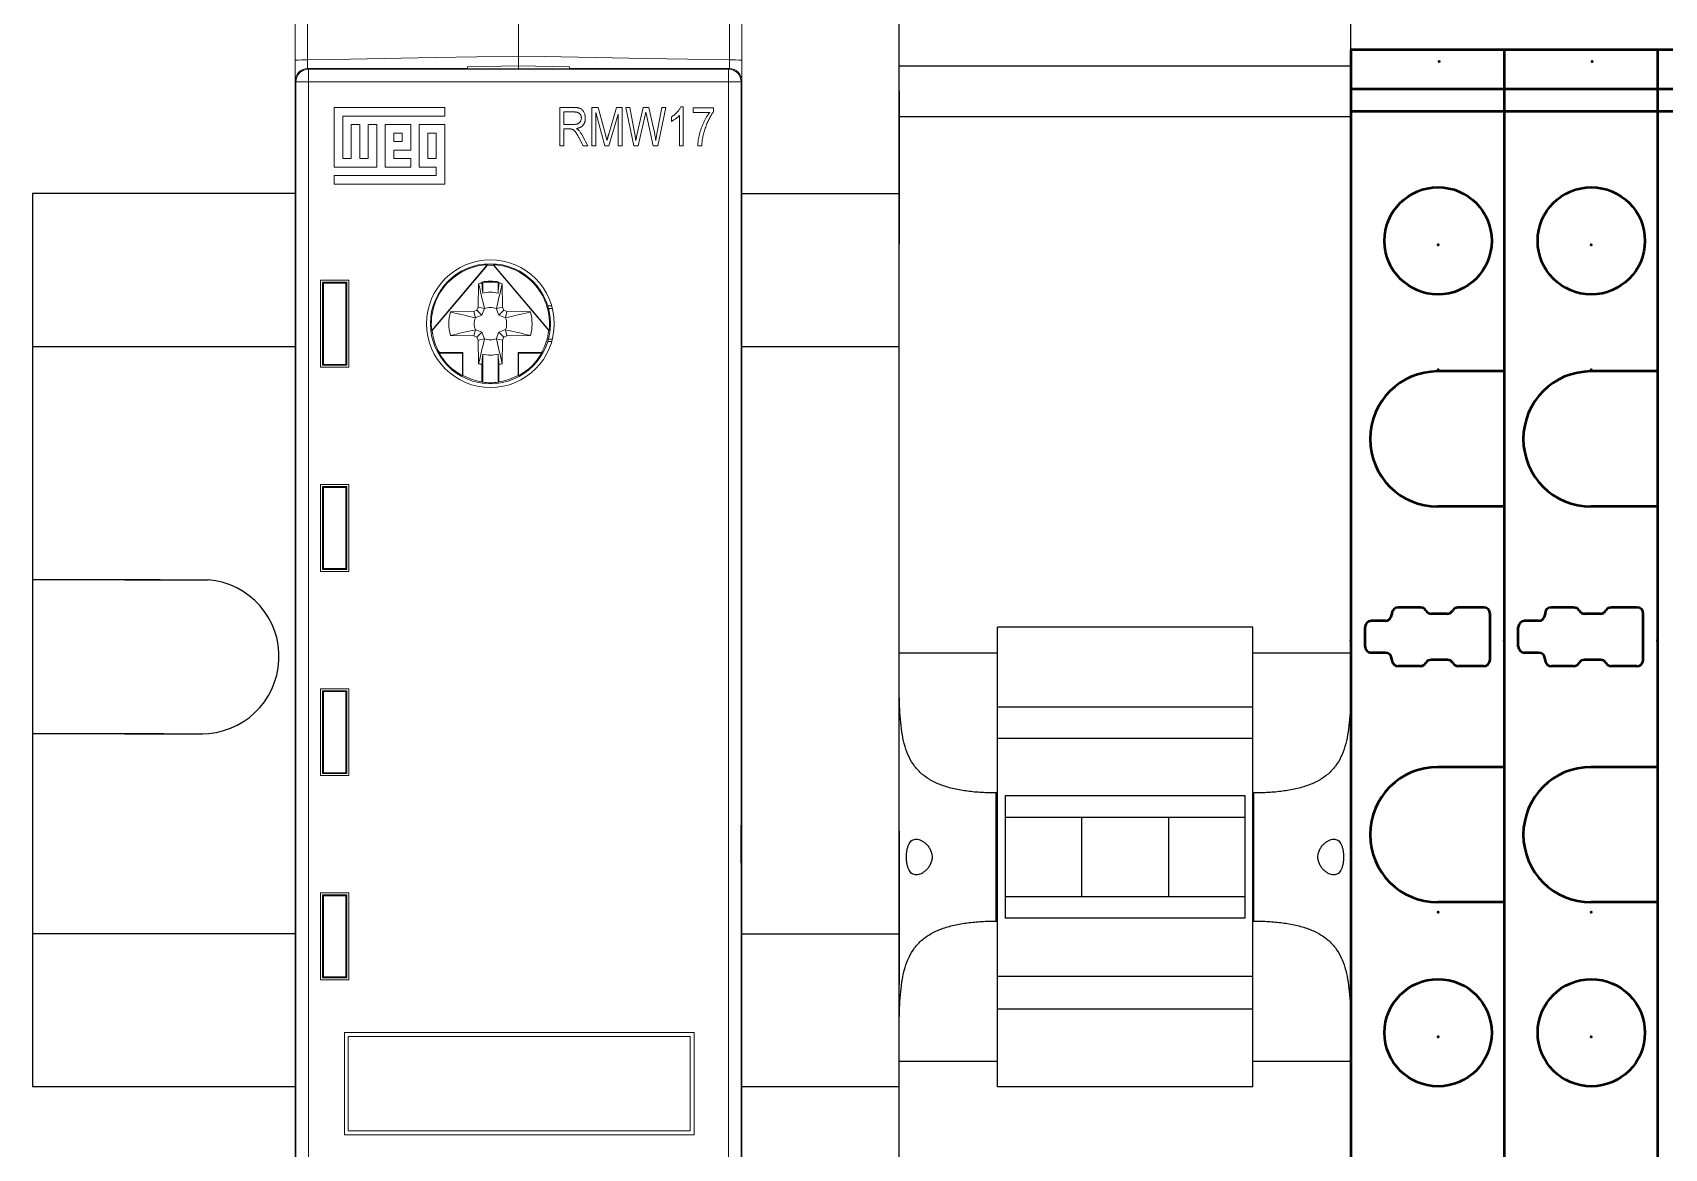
# Model space of a CAD drawing. Header units: millimetres. Extents: x -72 to 2978, y -1067 to 2817.
# Drawn here: x 494.6 to 558.5, y 153.9 to 197.6 of the extents above; entities that cross this region are included whole.
import ezdxf

# ---------------------------------------------------------------- set-up
doc = ezdxf.new("R2010")
doc.units = ezdxf.units.MM
doc.layers.add('2d ConnectionPoints', color=7, linetype='Continuous', lineweight=50)
doc.layers.add('AM_0', color=7, linetype='Continuous', lineweight=50)

msp = doc.modelspace()

# ---------------------------------------------------------------- linework, layer by layer
at = {"color": 7, "linetype": 'Continuous'}
for p, q in [((528.53, 133.295), (528.53, 214.295)), ((546.23, 133.295), (546.23, 214.295)), ((528.53, 196.295), (546.23, 196.295)), ((546.23, 194.295), (528.53, 194.295)), ((532.38, 156.304), (532.38, 174.304)), ((542.38, 174.304), (532.38, 174.304)), ((542.38, 156.304), (542.38, 174.304)), ((528.53, 173.308), (532.38, 173.308)), ((542.38, 173.308), (546.23, 173.308)), ((532.38, 171.192), (542.38, 171.192)), ((532.38, 169.962), (542.38, 169.962)), ((532.33, 162.795), (532.33, 167.812)), ((532.38, 167.812), (532.33, 167.812)), ((532.68, 167.7), (532.68, 166.853)), ((542.08, 167.7), (532.68, 167.7)), ((542.08, 166.853), (542.08, 167.7)), ((542.43, 167.812), (542.38, 167.812)), ((542.43, 162.795), (542.43, 167.812)), ((532.68, 166.852), (532.68, 162.907)), ((533.88, 166.852), (532.68, 166.852)), ((539.08, 166.852), (533.88, 166.852)), ((535.68, 166.852), (535.68, 163.753)), ((539.08, 166.852), (539.079, 163.753)), ((542.08, 166.852), (539.08, 166.852)), ((542.08, 162.907), (542.08, 166.852)), ((532.68, 163.753), (542.08, 163.753)), ((532.33, 162.795), (532.38, 162.795)), ((542.08, 162.907), (532.68, 162.907)), ((542.38, 162.795), (542.43, 162.795)), ((542.38, 160.624), (532.38, 160.624)), ((532.38, 159.358), (542.38, 159.358)), ((532.38, 157.3), (528.53, 157.3)), ((546.23, 157.3), (542.38, 157.3)), ((542.38, 156.304), (532.38, 156.304))]:
    msp.add_line(p, q, dxfattribs=at)
at = {"color": 7, "linetype": 'Continuous', "lineweight": 15}
for p, q in [((504.876, 196.514), (504.876, 204.244)), ((505.367, 204.268), (505.367, 196.532)), ((521.885, 196.532), (521.885, 204.268)), ((522.376, 204.244), (522.376, 196.514)), ((513.626, 198.499), (513.626, 196.676)), ((511.626, 196.26), (513.626, 196.295)), ((511.626, 196.174), (511.626, 196.26)), ((513.626, 196.295), (513.626, 196.174)), ((513.626, 196.295), (515.626, 196.26)), ((515.626, 196.26), (515.626, 196.174)), ((504.905, 195.665), (504.876, 195.695)), ((504.876, 195.695), (504.876, 151.894)), ((505.405, 195.665), (504.905, 195.665)), ((504.905, 151.924), (504.905, 195.665)), ((505.376, 196.195), (505.405, 196.165)), ((511.626, 196.195), (505.376, 196.195)), ((505.405, 195.665), (505.405, 196.165)), ((505.405, 196.165), (521.847, 196.165)), ((521.847, 195.665), (505.405, 195.665)), ((505.405, 195.665), (505.405, 151.924)), ((511.42, 196.184), (511.42, 196.174)), ((511.626, 196.184), (511.42, 196.184)), ((511.42, 196.174), (511.42, 196.184)), ((511.42, 196.174), (515.832, 196.174)), ((521.876, 196.195), (515.626, 196.195)), ((515.832, 196.184), (515.626, 196.184)), ((515.832, 196.174), (515.832, 196.184)), ((515.832, 196.174), (515.832, 196.184)), ((521.847, 196.165), (521.876, 196.195)), ((521.847, 195.665), (521.847, 196.165)), ((521.847, 151.924), (521.847, 195.665)), ((522.347, 195.665), (521.847, 195.665)), ((522.376, 195.695), (522.347, 195.665)), ((522.347, 195.665), (522.347, 151.924)), ((522.376, 151.894), (522.376, 195.695)), ((504.876, 195.55), (504.876, 152.039)), ((522.376, 152.039), (522.376, 195.55)), ((510.739, 194.665), (506.405, 194.665)), ((506.405, 194.665), (506.405, 192.332)), ((506.739, 194.332), (510.739, 194.332)), ((506.739, 192.665), (506.739, 194.332)), ((510.739, 194.332), (510.739, 194.665)), ((515.249, 193.165), (515.249, 194.665)), ((515.249, 194.665), (515.8, 194.665)), ((515.405, 194.49), (515.405, 194.003)), ((515.811, 194.49), (515.405, 194.49)), ((516.496, 194.665), (516.74, 194.665)), ((516.496, 193.165), (516.496, 194.665)), ((516.652, 194.474), (516.652, 193.165)), ((517.009, 193.165), (516.652, 194.474)), ((516.74, 194.665), (517.032, 193.603)), ((517.158, 193.621), (517.464, 194.665)), ((517.528, 194.403), (517.168, 193.165)), ((517.464, 194.665), (517.684, 194.665)), ((517.528, 193.165), (517.528, 194.403)), ((517.684, 194.665), (517.684, 193.165)), ((518.14, 193.165), (517.827, 194.665)), ((517.827, 194.665), (517.985, 194.665)), ((517.985, 194.665), (518.169, 193.682)), ((518.276, 193.652), (518.512, 194.665)), ((518.574, 194.308), (518.311, 193.165)), ((518.512, 194.665), (518.729, 194.665)), ((518.648, 194.308), (518.61, 194.484)), ((518.906, 193.165), (518.648, 194.308)), ((518.729, 194.665), (518.904, 193.906)), ((519.057, 193.701), (519.242, 194.665)), ((519.4, 194.665), (519.078, 193.165)), ((519.242, 194.665), (519.4, 194.665)), ((519.613, 194.12), (519.613, 194.295)), ((519.925, 193.165), (519.925, 194.353)), ((519.979, 194.685), (520.08, 194.685)), ((520.08, 194.685), (520.08, 193.165)), ((520.47, 194.47), (520.47, 194.646)), ((520.47, 194.646), (521.269, 194.646)), ((521.113, 194.47), (520.47, 194.47)), ((521.269, 194.646), (521.269, 194.502)), ((507.405, 193.999), (507.072, 193.999)), ((507.072, 193.999), (507.072, 192.665)), ((507.405, 192.665), (507.405, 193.999)), ((507.739, 193.999), (507.739, 192.665)), ((508.072, 193.999), (507.739, 193.999)), ((508.072, 192.332), (508.072, 193.999)), ((508.405, 193.999), (508.405, 192.332)), ((509.405, 193.999), (508.405, 193.999)), ((508.739, 193.665), (508.739, 193.332)), ((509.072, 193.665), (508.739, 193.665)), ((509.072, 193.332), (509.072, 193.665)), ((509.405, 192.999), (509.405, 193.999)), ((509.739, 193.999), (509.739, 192.332)), ((510.739, 193.999), (509.739, 193.999)), ((510.405, 193.665), (510.072, 193.665)), ((510.072, 193.665), (510.072, 192.665)), ((510.405, 192.665), (510.405, 193.665)), ((510.739, 191.665), (510.739, 193.999)), ((515.405, 194.003), (515.771, 194.003)), ((515.604, 193.828), (515.405, 193.828)), ((515.405, 193.828), (515.405, 193.165)), ((518.22, 193.375), (518.276, 193.652)), ((508.739, 193.332), (509.072, 193.332)), ((515.405, 193.165), (515.249, 193.165)), ((516.163, 193.165), (515.99, 193.486)), ((516.121, 193.575), (516.34, 193.165)), ((516.34, 193.165), (516.163, 193.165)), ((516.652, 193.165), (516.496, 193.165)), ((517.168, 193.165), (517.009, 193.165)), ((517.032, 193.603), (517.09, 193.381)), ((517.684, 193.165), (517.528, 193.165)), ((518.311, 193.165), (518.14, 193.165)), ((519.078, 193.165), (518.906, 193.165)), ((520.08, 193.165), (519.925, 193.165)), ((520.801, 193.165), (520.645, 193.165)), ((507.072, 192.665), (506.739, 192.665)), ((507.739, 192.665), (507.405, 192.665)), ((508.739, 192.665), (508.739, 192.999)), ((508.739, 192.999), (509.405, 192.999)), ((509.405, 192.665), (508.739, 192.665)), ((509.405, 192.332), (509.405, 192.665)), ((510.072, 192.665), (510.405, 192.665)), ((506.405, 192.332), (508.072, 192.332)), ((506.405, 191.999), (506.405, 191.665)), ((510.405, 191.999), (506.405, 191.999)), ((508.405, 192.332), (509.405, 192.332)), ((509.739, 192.332), (510.405, 192.332)), ((510.405, 192.332), (510.405, 191.999)), ((506.405, 191.665), (510.739, 191.665)), ((505.876, 187.895), (506.976, 187.895)), ((505.876, 184.495), (505.876, 187.895)), ((506.976, 187.895), (506.976, 184.495)), ((510.226, 185.933), (512.402, 188.506)), ((510.244, 185.927), (512.41, 188.489)), ((512.41, 188.489), (512.402, 188.506)), ((512.65, 188.506), (512.642, 188.489)), ((512.642, 188.489), (514.808, 185.927)), ((512.65, 188.506), (514.826, 185.933)), ((505.986, 187.785), (505.951, 187.82)), ((505.951, 187.82), (505.951, 184.57)), ((506.901, 187.82), (505.951, 187.82)), ((505.986, 187.785), (505.986, 184.604)), ((506.866, 187.785), (505.986, 187.785)), ((506.866, 187.785), (506.901, 187.82)), ((506.866, 184.604), (506.866, 187.785)), ((506.901, 184.57), (506.901, 187.82)), ((512.065, 187.76), (512.049, 186.84)), ((512.191, 187.828), (512.191, 187.792)), ((512.226, 187.799), (512.226, 187.391)), ((512.826, 187.391), (512.826, 187.799)), ((512.861, 187.792), (512.861, 187.828)), ((513.003, 186.84), (512.987, 187.76)), ((511.881, 186.672), (510.96, 186.656)), ((511.997, 186.723), (511.881, 186.672)), ((511.881, 186.672), (511.935, 186.427)), ((512.049, 186.84), (511.997, 186.723)), ((511.997, 186.723), (512.191, 186.529)), ((512.049, 186.84), (512.293, 186.785)), ((513.003, 186.84), (512.759, 186.785)), ((513.055, 186.723), (512.861, 186.529)), ((513.055, 186.723), (513.003, 186.84)), ((513.171, 186.672), (513.055, 186.723)), ((513.171, 186.672), (513.117, 186.427)), ((514.092, 186.656), (513.171, 186.672)), ((514.769, 186.895), (514.926, 186.895)), ((514.798, 186.795), (514.953, 186.795)), ((510.226, 185.933), (510.244, 185.927)), ((510.96, 185.733), (511.881, 185.717)), ((511.881, 185.717), (511.935, 185.962)), ((511.881, 185.717), (511.997, 185.666)), ((511.997, 185.666), (512.191, 185.86)), ((511.997, 185.666), (512.049, 185.549)), ((512.049, 185.549), (512.293, 185.604)), ((512.049, 185.549), (512.065, 184.629)), ((513.003, 185.549), (512.759, 185.604)), ((513.055, 185.666), (512.861, 185.86)), ((512.987, 184.629), (513.003, 185.549)), ((513.003, 185.549), (513.055, 185.666)), ((513.055, 185.666), (513.171, 185.717)), ((513.171, 185.717), (513.117, 185.962)), ((513.171, 185.717), (514.092, 185.733)), ((514.926, 185.495), (514.769, 185.495)), ((514.953, 185.595), (514.798, 185.595)), ((514.808, 185.927), (514.826, 185.933)), ((510.527, 185.062), (510.517, 185.045)), ((511.426, 185.045), (510.517, 185.045)), ((511.443, 185.062), (510.527, 185.062)), ((511.426, 185.045), (511.443, 185.062)), ((511.426, 184.157), (511.426, 185.045)), ((511.443, 184.168), (511.443, 185.062)), ((512.226, 184.998), (512.226, 183.902)), ((512.826, 183.902), (512.826, 184.998)), ((513.608, 185.062), (513.608, 184.168)), ((514.525, 185.062), (513.608, 185.062)), ((513.626, 185.045), (513.608, 185.062)), ((514.535, 185.045), (513.626, 185.045)), ((513.626, 185.045), (513.626, 184.157)), ((506.976, 184.495), (505.876, 184.495)), ((505.986, 184.604), (505.951, 184.57)), ((505.951, 184.57), (506.901, 184.57)), ((505.986, 184.604), (506.866, 184.604)), ((506.866, 184.604), (506.901, 184.57)), ((511.426, 184.157), (511.443, 184.168)), ((512.191, 184.597), (512.191, 183.921)), ((512.861, 183.921), (512.861, 184.597)), ((513.608, 184.168), (513.626, 184.157)), ((505.876, 179.895), (506.976, 179.895)), ((505.876, 176.495), (505.876, 179.895)), ((505.986, 179.785), (505.951, 179.82)), ((505.951, 179.82), (505.951, 176.57)), ((506.901, 179.82), (505.951, 179.82)), ((505.986, 179.785), (505.986, 176.604)), ((506.866, 179.785), (505.986, 179.785)), ((506.866, 179.785), (506.901, 179.82)), ((506.866, 176.604), (506.866, 179.785)), ((506.901, 176.57), (506.901, 179.82)), ((506.976, 179.895), (506.976, 176.495)), ((506.976, 176.495), (505.876, 176.495)), ((505.986, 176.604), (505.951, 176.57)), ((505.951, 176.57), (506.901, 176.57)), ((505.986, 176.604), (506.866, 176.604)), ((506.866, 176.604), (506.901, 176.57)), ((505.876, 168.495), (505.876, 171.895)), ((505.876, 171.895), (506.976, 171.895)), ((505.986, 171.785), (505.951, 171.82)), ((505.951, 171.82), (505.951, 168.57)), ((506.901, 171.82), (505.951, 171.82)), ((505.986, 171.785), (505.986, 168.604)), ((506.866, 171.785), (505.986, 171.785)), ((506.866, 171.785), (506.901, 171.82)), ((506.866, 168.604), (506.866, 171.785)), ((506.901, 168.57), (506.901, 171.82)), ((506.976, 171.895), (506.976, 168.495)), ((506.976, 168.495), (505.876, 168.495)), ((505.986, 168.604), (505.951, 168.57)), ((505.951, 168.57), (506.901, 168.57)), ((505.986, 168.604), (506.866, 168.604)), ((506.866, 168.604), (506.901, 168.57)), ((505.876, 163.895), (506.976, 163.895)), ((505.876, 160.495), (505.876, 163.895)), ((505.986, 163.785), (505.951, 163.82)), ((506.901, 163.82), (505.951, 163.82)), ((505.951, 163.82), (505.951, 160.57)), ((506.866, 163.785), (505.986, 163.785)), ((505.986, 163.785), (505.986, 160.604)), ((506.866, 163.785), (506.901, 163.82)), ((506.866, 160.604), (506.866, 163.785)), ((506.901, 160.57), (506.901, 163.82)), ((506.976, 163.895), (506.976, 160.495)), ((506.976, 160.495), (505.876, 160.495)), ((505.986, 160.604), (505.951, 160.57)), ((505.951, 160.57), (506.901, 160.57)), ((505.986, 160.604), (506.866, 160.604)), ((506.866, 160.604), (506.901, 160.57)), ((520.505, 158.424), (506.805, 158.424)), ((506.805, 158.424), (506.805, 154.424)), ((520.355, 158.274), (506.955, 158.274)), ((506.955, 158.274), (506.955, 154.574)), ((520.355, 154.574), (520.355, 158.274)), ((520.505, 154.424), (520.505, 158.424)), ((506.805, 154.424), (520.505, 154.424)), ((506.955, 154.574), (520.355, 154.574))]:
    msp.add_line(p, q, dxfattribs=at)
for p, q in [((522.376, 189.55), (522.376, 195.55)), ((528.53, 195.312), (528.53, 189.312)), ((546.23, 189.312), (546.23, 195.312)), ((498.205, 176.166), (500.984, 176.166)), ((504.876, 166.55), (504.876, 160.55)), ((522.376, 160.55), (522.347, 166.55)), ((528.53, 166.312), (528.53, 160.312)), ((546.23, 160.312), (546.23, 166.312))]:
    msp.add_line(p, q)
at = {"color": 6}
for p, q in [((504.876, 191.295), (494.596, 191.295)), ((494.596, 191.295), (494.596, 185.295)), ((504.876, 185.295), (494.596, 185.295)), ((494.596, 185.295), (494.596, 156.295)), ((504.876, 162.295), (494.596, 162.295)), ((504.876, 156.295), (494.596, 156.295))]:
    msp.add_line(p, q, dxfattribs=at)
at = {"color": 6, "linetype": 'ByBlock'}
for p, q in [((522.376, 191.295), (528.53, 191.295)), ((528.53, 185.295), (522.376, 185.295)), ((499.594, 176.166), (494.596, 176.166)), ((499.594, 176.166), (501.468, 176.166)), ((499.731, 170.134), (494.596, 170.134)), ((498.205, 170.134), (501.256, 170.134)), ((522.376, 162.295), (528.53, 162.295)), ((528.53, 156.295), (522.376, 156.295))]:
    msp.add_line(p, q, dxfattribs=at)
at = {"color": 7, "linetype": 'Continuous', "lineweight": 15, "flags": 128}
for points in [[(505.367, 196.532), (506.367, 196.55), (510.366, 196.62), (513.626, 196.676)], [(513.626, 196.676), (514.626, 196.659), (518.624, 196.589), (521.885, 196.532)], [(514.535, 185.045), (514.53, 185.053), (514.525, 185.062)]]:
    msp.add_lwpolyline(points, dxfattribs=at)
at = {"color": 7, "linetype": 'Continuous', "lineweight": 15}
for radius in [2.5, 2.35]:
    msp.add_circle((512.526, 186.195), radius, dxfattribs=at)
for centre, radius, start, end in [((505.246, 193.11), 3.424, 87.97126, 96.20345), ((522.006, 193.11), 3.424, 83.79655, 92.02874), ((505.405, 195.665), 0.5, 90.00172, 179.99838), ((521.847, 195.665), 0.5, 0.00162, 89.99828), ((512.526, 186.195), 2.315, 93.07453, 186.49359), ((512.526, 186.195), 2.298, 87.11313, 92.88687), ((512.526, 186.195), 2.315, 353.50641, 86.92547), ((512.526, 186.195), 1.632, 101.84152, 106.41183), ((512.526, 186.195), 1.667, 78.41006, 101.58994), ((512.526, 186.195), 1.632, 79.40852, 100.59148), ((512.526, 186.195), 1.233, 75.92155, 104.07845), ((512.526, 186.195), 1.632, 73.58817, 78.15848), ((512.526, 186.195), 1.632, 163.58817, 196.41183), ((512.526, 186.195), 0.635, 68.51641, 111.48359), ((512.526, 186.195), 1.632, 343.58817, 16.41183), ((512.526, 186.195), 0.635, 158.51641, 201.48359), ((512.526, 186.195), 0.635, 338.51641, 21.48359), ((512.526, 186.195), 2.298, 186.68126, 209.53254), ((512.526, 186.195), 0.635, 248.51641, 291.48359), ((512.526, 186.195), 2.298, 330.46746, 353.31874), ((512.526, 186.195), 2.315, 209.78462, 241.6313), ((512.526, 186.195), 1.233, 255.92155, 284.07845), ((512.526, 186.195), 2.315, 298.3687, 330.21538), ((512.526, 186.195), 2.298, 241.89062, 261.61807), ((512.526, 186.195), 1.632, 253.58817, 258.15848), ((512.526, 186.195), 1.632, 281.84152, 286.41183), ((512.526, 186.195), 2.298, 278.38193, 298.10938), ((512.526, 186.195), 2.312, 262.5431, 277.4569)]:
    msp.add_arc(centre, radius, start, end, dxfattribs=at)
at = {"color": 6, "linetype": 'ByBlock'}
msp.add_arc((501.226, 173.155), 3.021, 269.42772, 85.4019, dxfattribs=at)
at = {"color": 7, "linetype": 'Continuous', "lineweight": 15}
for centre, major_axis, ratio, start_param, end_param in [((505.376, 195.694), (-0.354, 0.354), 0.999973, 5.497801, 7.06857), ((521.876, 195.694), (0.354, 0.354), 0.999973, 5.497801, 7.06857), ((513.683, 186.195), (2.894, 0), 0.916608, 4.17078, 4.184807), ((511.369, 186.195), (2.894, 0), 0.916608, 5.239971, 5.253998)]:
    msp.add_ellipse(centre, major_axis=major_axis, ratio=ratio, start_param=start_param, end_param=end_param, dxfattribs=at)
for points, knots in [([(504.876, 196.514), (504.876, 196.453), (504.876, 196.279), (504.876, 196.014), (504.876, 195.791), (504.876, 195.718), (504.876, 195.695)], [0, 0, 0, 0, 0.183153, 0.515053, 0.846973, 1, 1, 1, 1]), ([(513.626, 196.676), (513.626, 196.621), (513.626, 196.509), (513.626, 196.369), (513.626, 196.31), (513.626, 196.284)], [0, 0, 0, 0, 0.359008, 0.718015, 1, 1, 1, 1]), ([(513.626, 196.284), (513.626, 196.29), (513.626, 196.323), (513.626, 196.427), (513.626, 196.559), (513.626, 196.646), (513.626, 196.676)], [0, 0, 0, 0, 0.087417, 0.44514, 0.802841, 1, 1, 1, 1]), ([(522.376, 195.695), (522.376, 195.757), (522.376, 195.886), (522.376, 196.18), (522.376, 196.403), (522.376, 196.514)], [0, 0, 0, 0, 0.322195, 0.661098, 1, 1, 1, 1]), ([(515.8, 194.665), (515.814, 194.665), (515.841, 194.665), (515.88, 194.663), (515.916, 194.659), (515.95, 194.655), (515.98, 194.649), (516.008, 194.642), (516.033, 194.633), (516.062, 194.62), (516.096, 194.599), (516.132, 194.567), (516.163, 194.527), (516.191, 194.481), (516.215, 194.43), (516.231, 194.374), (516.241, 194.314), (516.242, 194.273), (516.243, 194.252)], [0, 0, 0, 0, 0.059861, 0.115867, 0.168079, 0.216582, 0.261137, 0.301832, 0.339688, 0.374291, 0.44084, 0.509232, 0.581286, 0.658766, 0.739724, 0.822665, 0.908999, 1, 1, 1, 1]), ([(516.087, 194.251), (516.087, 194.26), (516.086, 194.278), (516.083, 194.303), (516.078, 194.328), (516.07, 194.35), (516.06, 194.372), (516.048, 194.392), (516.034, 194.409), (516.018, 194.426), (515.999, 194.441), (515.979, 194.454), (515.956, 194.465), (515.931, 194.475), (515.904, 194.481), (515.875, 194.486), (515.844, 194.489), (515.822, 194.49), (515.811, 194.49)], [0, 0, 0, 0, 0.065327, 0.127357, 0.18677, 0.244741, 0.300513, 0.356097, 0.411409, 0.467417, 0.524221, 0.583217, 0.643559, 0.706897, 0.774123, 0.84489, 0.920043, 1, 1, 1, 1]), ([(518.61, 194.484), (518.607, 194.468), (518.601, 194.437), (518.592, 194.392), (518.583, 194.349), (518.577, 194.322), (518.574, 194.308)], [0, 0, 0, 0, 0.270605, 0.527888, 0.770564, 1, 1, 1, 1]), ([(519.613, 194.295), (519.634, 194.308), (519.676, 194.333), (519.734, 194.377), (519.79, 194.424), (519.84, 194.475), (519.886, 194.527), (519.924, 194.58), (519.956, 194.632), (519.972, 194.667), (519.979, 194.685)], [0, 0, 0, 0, 0.135284, 0.26941, 0.402801, 0.536191, 0.665211, 0.785343, 0.896318, 1, 1, 1, 1]), ([(519.925, 194.353), (519.915, 194.342), (519.895, 194.32), (519.861, 194.287), (519.822, 194.254), (519.78, 194.221), (519.737, 194.19), (519.694, 194.163), (519.653, 194.139), (519.626, 194.126), (519.613, 194.12)], [0, 0, 0, 0, 0.111569, 0.231228, 0.361627, 0.501035, 0.640157, 0.769329, 0.889276, 1, 1, 1, 1]), ([(520.645, 193.165), (520.646, 193.181), (520.647, 193.214), (520.651, 193.264), (520.656, 193.316), (520.663, 193.37), (520.672, 193.426), (520.683, 193.484), (520.696, 193.544), (520.715, 193.626), (520.743, 193.729), (520.783, 193.85), (520.828, 193.968), (520.879, 194.083), (520.933, 194.191), (520.99, 194.292), (521.049, 194.386), (521.092, 194.443), (521.113, 194.47)], [0, 0, 0, 0, 0.034222, 0.069813, 0.107007, 0.145882, 0.186019, 0.227874, 0.271427, 0.316576, 0.408093, 0.498715, 0.588596, 0.678127, 0.765339, 0.847918, 0.925972, 1, 1, 1, 1]), ([(521.269, 194.502), (521.254, 194.482), (521.224, 194.442), (521.182, 194.378), (521.141, 194.309), (521.101, 194.236), (521.062, 194.158), (521.025, 194.076), (520.99, 193.99), (520.956, 193.9), (520.924, 193.808), (520.895, 193.716), (520.871, 193.623), (520.85, 193.531), (520.832, 193.44), (520.818, 193.348), (520.807, 193.257), (520.803, 193.196), (520.801, 193.165)], [0, 0, 0, 0, 0.051765, 0.105365, 0.161209, 0.219212, 0.279359, 0.342018, 0.40698, 0.474589, 0.542816, 0.610255, 0.676789, 0.742504, 0.807531, 0.872125, 0.936173, 1, 1, 1, 1]), ([(515.99, 193.486), (515.982, 193.501), (515.966, 193.53), (515.943, 193.571), (515.922, 193.608), (515.902, 193.64), (515.884, 193.669), (515.868, 193.694), (515.853, 193.714), (515.835, 193.735), (515.814, 193.757), (515.789, 193.779), (515.764, 193.796), (515.739, 193.809), (515.711, 193.817), (515.68, 193.823), (515.643, 193.827), (515.618, 193.827), (515.604, 193.828)], [0, 0, 0, 0, 0.092728, 0.177366, 0.254414, 0.323889, 0.385354, 0.438553, 0.484631, 0.522952, 0.588828, 0.648611, 0.702575, 0.751873, 0.802247, 0.860186, 0.925559, 1, 1, 1, 1]), ([(515.771, 194.003), (515.789, 194.003), (515.825, 194.004), (515.874, 194.008), (515.916, 194.017), (515.951, 194.029), (515.982, 194.045), (516.008, 194.064), (516.031, 194.088), (516.051, 194.115), (516.067, 194.145), (516.078, 194.179), (516.086, 194.214), (516.087, 194.238), (516.087, 194.251)], [0, 0, 0, 0, 0.122755, 0.230056, 0.322791, 0.40207, 0.47475, 0.545845, 0.616658, 0.689747, 0.764806, 0.840517, 0.918295, 1, 1, 1, 1]), ([(516.243, 194.252), (516.242, 194.238), (516.242, 194.21), (516.238, 194.17), (516.231, 194.132), (516.221, 194.096), (516.209, 194.062), (516.193, 194.03), (516.174, 194), (516.153, 193.973), (516.13, 193.947), (516.103, 193.924), (516.074, 193.903), (516.043, 193.885), (516.009, 193.869), (515.972, 193.856), (515.933, 193.845), (515.906, 193.84), (515.892, 193.837)], [0, 0, 0, 0, 0.070124, 0.136973, 0.201515, 0.263247, 0.323812, 0.382633, 0.440984, 0.498977, 0.557187, 0.615133, 0.67446, 0.734991, 0.797237, 0.861968, 0.929489, 1, 1, 1, 1]), ([(515.892, 193.837), (515.902, 193.832), (515.922, 193.821), (515.948, 193.803), (515.971, 193.786), (515.984, 193.773), (515.99, 193.767)], [0, 0, 0, 0, 0.289711, 0.551497, 0.788143, 1, 1, 1, 1]), ([(515.99, 193.767), (516.002, 193.753), (516.027, 193.723), (516.06, 193.676), (516.092, 193.627), (516.111, 193.593), (516.121, 193.575)], [0, 0, 0, 0, 0.245563, 0.493888, 0.744613, 1, 1, 1, 1]), ([(518.169, 193.682), (518.178, 193.631), (518.197, 193.529), (518.212, 193.426), (518.22, 193.375)], [0, 0, 0, 0, 0.497105, 1, 1, 1, 1]), ([(518.904, 193.906), (518.914, 193.86), (518.934, 193.77), (518.96, 193.636), (518.982, 193.505), (518.994, 193.418), (518.999, 193.375)], [0, 0, 0, 0, 0.260311, 0.513506, 0.759855, 1, 1, 1, 1]), ([(518.999, 193.375), (519.003, 193.4), (519.011, 193.452), (519.025, 193.531), (519.04, 193.615), (519.051, 193.672), (519.057, 193.701)], [0, 0, 0, 0, 0.229818, 0.473981, 0.729798, 1, 1, 1, 1]), ([(517.09, 193.381), (517.092, 193.388), (517.096, 193.404), (517.103, 193.428), (517.111, 193.454), (517.118, 193.483), (517.127, 193.515), (517.137, 193.548), (517.147, 193.584), (517.154, 193.609), (517.158, 193.621)], [0, 0, 0, 0, 0.090712, 0.190611, 0.302053, 0.422037, 0.551217, 0.690772, 0.840366, 1, 1, 1, 1])]:
    msp.add_open_spline(points, degree=3, knots=knots, dxfattribs=at)
at = {"color": 102, "linetype": 'Continuous', "lineweight": 15}
for points, knots in [([(505.364, 196.191), (505.364, 196.221), (505.364, 196.291), (505.365, 196.415), (505.367, 196.502), (505.367, 196.532)], [0, 0, 0, 0, 0.325567, 0.760139, 1, 1, 1, 1]), ([(521.885, 196.532), (521.886, 196.477), (521.887, 196.366), (521.888, 196.248), (521.888, 196.204), (521.888, 196.195)], [0, 0, 0, 0, 0.440566, 0.881035, 1, 1, 1, 1])]:
    msp.add_open_spline(points, degree=3, knots=knots, dxfattribs=at)
at = {"color": 7, "linetype": 'Continuous', "lineweight": 15}
for points in [[(512.065, 187.76), (512.141, 187.436), (512.217, 187.112), (512.293, 186.785)], [(512.191, 187.828), (512.203, 187.818), (512.214, 187.809), (512.226, 187.799)], [(512.226, 187.391), (512.214, 187.525), (512.203, 187.658), (512.191, 187.792)], [(512.759, 186.785), (512.835, 187.112), (512.911, 187.436), (512.987, 187.76)], [(512.861, 187.828), (512.849, 187.818), (512.838, 187.809), (512.826, 187.799)], [(512.861, 187.792), (512.849, 187.658), (512.838, 187.525), (512.826, 187.391)], [(511.935, 186.427), (511.608, 186.503), (511.285, 186.579), (510.96, 186.656)], [(512.293, 186.785), (512.261, 186.702), (512.228, 186.618), (512.191, 186.529)], [(512.759, 186.785), (512.791, 186.702), (512.824, 186.618), (512.861, 186.529)], [(514.092, 186.656), (513.767, 186.579), (513.444, 186.503), (513.117, 186.427)], [(511.935, 186.427), (512.018, 186.459), (512.102, 186.493), (512.191, 186.529)], [(513.117, 186.427), (513.034, 186.459), (512.95, 186.493), (512.861, 186.529)], [(510.96, 185.733), (511.285, 185.81), (511.608, 185.886), (511.935, 185.962)], [(511.935, 185.962), (512.018, 185.93), (512.102, 185.896), (512.191, 185.86)], [(512.065, 184.629), (512.141, 184.953), (512.217, 185.277), (512.293, 185.604)], [(512.293, 185.604), (512.261, 185.687), (512.228, 185.771), (512.191, 185.86)], [(512.759, 185.604), (512.791, 185.687), (512.824, 185.771), (512.861, 185.86)], [(512.987, 184.629), (512.911, 184.953), (512.835, 185.277), (512.759, 185.604)], [(513.117, 185.962), (513.034, 185.93), (512.95, 185.896), (512.861, 185.86)], [(513.117, 185.962), (513.444, 185.886), (513.767, 185.81), (514.092, 185.733)], [(512.191, 184.597), (512.203, 184.731), (512.214, 184.864), (512.226, 184.998)], [(512.826, 184.998), (512.838, 184.864), (512.849, 184.731), (512.861, 184.597)]]:
    msp.add_open_spline(points, degree=3, dxfattribs=at)
at = {"color": 7, "linetype": 'Continuous'}
for points, knots in [([(532.33, 167.812), (532.14, 167.812), (531.766, 167.823), (531.216, 167.874), (530.775, 167.949), (530.442, 168.034), (530.136, 168.133), (529.786, 168.288), (529.421, 168.54), (529.129, 168.854), (528.91, 169.224), (528.755, 169.64), (528.653, 170.095), (528.589, 170.582), (528.554, 171.095), (528.537, 171.629), (528.529, 172.369), (528.53, 172.93), (528.53, 173.308)], [0, 0, 0, 0, 0.07078, 0.139987, 0.206206, 0.237857, 0.26842, 0.326241, 0.380415, 0.432713, 0.485354, 0.540138, 0.598017, 0.659194, 0.723415, 0.790202, 0.858974, 1, 1, 1, 1]), ([(546.23, 173.308), (546.23, 172.93), (546.231, 172.369), (546.222, 171.629), (546.205, 171.095), (546.17, 170.582), (546.106, 170.095), (546.004, 169.64), (545.85, 169.224), (545.631, 168.854), (545.338, 168.54), (544.974, 168.288), (544.623, 168.133), (544.318, 168.034), (543.985, 167.949), (543.543, 167.874), (542.994, 167.823), (542.619, 167.812), (542.43, 167.812)], [0, 0, 0, 0, 0.141026, 0.209798, 0.276585, 0.340806, 0.401983, 0.459862, 0.514646, 0.567287, 0.619585, 0.673759, 0.73158, 0.762143, 0.793794, 0.860013, 0.92922, 1, 1, 1, 1]), ([(528.82, 165.304), (528.82, 165.353), (528.824, 165.448), (528.843, 165.586), (528.874, 165.71), (528.918, 165.816), (528.974, 165.901), (529.042, 165.962), (529.119, 165.997), (529.174, 166.004), (529.202, 166.004)], [0, 0, 0, 0, 0.166485, 0.32576, 0.471923, 0.601472, 0.714318, 0.814042, 0.906983, 1, 1, 1, 1]), ([(529.202, 166.004), (529.267, 166.004), (529.37, 165.974), (529.494, 165.901), (529.589, 165.822), (529.678, 165.724), (529.756, 165.603), (529.811, 165.461), (529.825, 165.357), (529.825, 165.304)], [0, 0, 0, 0, 0.192565, 0.303251, 0.423797, 0.554199, 0.694427, 0.843968, 1, 1, 1, 1]), ([(544.934, 165.304), (544.934, 165.357), (544.948, 165.461), (545.004, 165.603), (545.081, 165.724), (545.17, 165.822), (545.266, 165.901), (545.389, 165.974), (545.492, 166.004), (545.558, 166.004)], [0, 0, 0, 0, 0.15603, 0.305572, 0.4458, 0.576202, 0.696749, 0.807435, 1, 1, 1, 1]), ([(545.558, 166.004), (545.585, 166.004), (545.64, 165.997), (545.718, 165.962), (545.786, 165.901), (545.841, 165.816), (545.885, 165.71), (545.916, 165.586), (545.935, 165.448), (545.939, 165.353), (545.939, 165.304)], [0, 0, 0, 0, 0.093016, 0.185958, 0.285682, 0.398528, 0.528077, 0.67424, 0.833516, 1, 1, 1, 1]), ([(529.202, 164.604), (529.174, 164.604), (529.119, 164.611), (529.042, 164.646), (528.974, 164.706), (528.918, 164.791), (528.874, 164.897), (528.843, 165.021), (528.824, 165.159), (528.82, 165.255), (528.82, 165.304)], [0, 0, 0, 0, 0.093017, 0.185958, 0.285682, 0.398528, 0.528077, 0.67424, 0.833516, 1, 1, 1, 1]), ([(529.825, 165.304), (529.825, 165.251), (529.811, 165.147), (529.756, 165.005), (529.678, 164.884), (529.589, 164.785), (529.494, 164.707), (529.37, 164.634), (529.267, 164.604), (529.202, 164.604)], [0, 0, 0, 0, 0.15603, 0.305572, 0.4458, 0.576202, 0.696749, 0.807435, 1, 1, 1, 1]), ([(545.558, 164.604), (545.492, 164.604), (545.389, 164.634), (545.266, 164.707), (545.17, 164.785), (545.081, 164.884), (545.004, 165.005), (544.948, 165.147), (544.934, 165.251), (544.934, 165.304)], [0, 0, 0, 0, 0.192565, 0.303251, 0.423797, 0.554199, 0.694427, 0.843968, 1, 1, 1, 1]), ([(545.939, 165.304), (545.939, 165.255), (545.935, 165.159), (545.916, 165.021), (545.885, 164.897), (545.841, 164.791), (545.786, 164.706), (545.718, 164.646), (545.64, 164.611), (545.585, 164.604), (545.558, 164.604)], [0, 0, 0, 0, 0.166485, 0.32576, 0.471923, 0.601472, 0.714318, 0.814042, 0.906983, 1, 1, 1, 1]), ([(528.53, 157.3), (528.53, 157.677), (528.529, 158.238), (528.537, 158.978), (528.554, 159.513), (528.589, 160.026), (528.653, 160.512), (528.755, 160.967), (528.91, 161.383), (529.129, 161.754), (529.421, 162.068), (529.786, 162.319), (530.136, 162.474), (530.442, 162.573), (530.775, 162.658), (531.216, 162.734), (531.766, 162.784), (532.14, 162.795), (532.33, 162.795)], [0, 0, 0, 0, 0.141026, 0.209798, 0.276585, 0.340806, 0.401983, 0.459862, 0.514646, 0.567287, 0.619585, 0.673759, 0.73158, 0.762143, 0.793794, 0.860013, 0.92922, 1, 1, 1, 1]), ([(542.43, 162.795), (542.619, 162.795), (542.994, 162.784), (543.543, 162.734), (543.985, 162.658), (544.318, 162.573), (544.623, 162.474), (544.974, 162.319), (545.338, 162.068), (545.631, 161.754), (545.85, 161.383), (546.004, 160.967), (546.106, 160.512), (546.17, 160.026), (546.205, 159.513), (546.222, 158.978), (546.231, 158.238), (546.23, 157.677), (546.23, 157.3)], [0, 0, 0, 0, 0.07078, 0.139987, 0.206206, 0.237857, 0.26842, 0.326241, 0.380415, 0.432713, 0.485354, 0.540138, 0.598017, 0.659194, 0.723415, 0.790202, 0.858974, 1, 1, 1, 1])]:
    msp.add_open_spline(points, degree=3, knots=knots, dxfattribs=at)
at = {"layer": '2d ConnectionPoints'}
for p in [(549.683, 196.464), (549.683, 196.464), (555.683, 196.464), (555.683, 196.464), (549.643, 189.281), (549.643, 189.281), (555.643, 189.281), (555.643, 189.281), (549.643, 184.391), (555.643, 184.391), (546.23, 173.795), (546.23, 173.795), (546.23, 173.77), (546.23, 173.77), (552.23, 173.795), (552.23, 173.795), (552.23, 173.795), (552.23, 173.795), (552.23, 173.77), (552.23, 173.77), (552.23, 173.77), (552.23, 173.77), (558.23, 173.795), (558.23, 173.795), (558.23, 173.795), (558.23, 173.795), (558.23, 173.77), (558.23, 173.77), (558.23, 173.77), (558.23, 173.77), (549.643, 163.149), (555.643, 163.149), (549.643, 158.259), (549.643, 158.259), (555.643, 158.259), (555.643, 158.259)]:
    msp.add_point(p, dxfattribs=at)
at = {"layer": 'AM_0'}
for p, q in [((546.23, 196.921), (546.23, 150.938)), ((552.23, 196.921), (546.23, 196.921)), ((546.23, 196.921), (546.23, 150.938)), ((552.23, 196.921), (552.23, 150.938)), ((558.23, 196.921), (552.23, 196.921)), ((552.23, 196.921), (552.23, 150.938)), ((552.23, 196.921), (552.23, 150.938)), ((552.23, 196.921), (552.23, 150.938)), ((558.23, 196.921), (558.23, 150.938)), ((564.23, 196.921), (558.23, 196.921)), ((558.23, 196.921), (558.23, 150.938)), ((558.23, 196.921), (558.23, 150.938)), ((558.23, 196.921), (558.23, 150.938)), ((552.23, 195.384), (546.23, 195.384)), ((558.23, 195.384), (552.23, 195.384)), ((564.23, 195.384), (558.23, 195.384)), ((552.23, 194.502), (546.23, 194.502)), ((558.23, 194.502), (552.23, 194.502)), ((564.23, 194.502), (558.23, 194.502)), ((552.23, 184.33), (549.63, 184.33)), ((558.23, 184.33), (555.63, 184.33)), ((552.23, 179.03), (549.63, 179.03)), ((558.23, 179.03), (555.63, 179.03)), ((547.58, 174.555), (547.03, 174.555)), ((547.83, 174.83), (547.83, 174.805)), ((548.947, 175.08), (548.08, 175.08)), ((549.997, 174.83), (549.38, 174.83)), ((551.43, 175.08), (550.43, 175.08)), ((551.68, 173.03), (551.68, 174.83)), ((553.58, 174.555), (553.03, 174.555)), ((553.83, 174.83), (553.83, 174.805)), ((554.947, 175.08), (554.08, 175.08)), ((555.997, 174.83), (555.38, 174.83)), ((557.43, 175.08), (556.43, 175.08)), ((557.68, 173.03), (557.68, 174.83)), ((546.78, 173.555), (546.78, 174.305)), ((552.78, 173.555), (552.78, 174.305)), ((547.58, 173.305), (547.03, 173.305)), ((553.58, 173.305), (553.03, 173.305)), ((547.83, 173.03), (547.83, 173.055)), ((548.947, 172.78), (548.08, 172.78)), ((549.997, 173.03), (549.38, 173.03)), ((551.43, 172.78), (550.43, 172.78)), ((553.83, 173.03), (553.83, 173.055)), ((554.947, 172.78), (554.08, 172.78)), ((555.997, 173.03), (555.38, 173.03)), ((557.43, 172.78), (556.43, 172.78)), ((552.23, 168.83), (549.63, 168.83)), ((558.23, 168.83), (555.63, 168.83)), ((552.23, 163.53), (549.63, 163.53)), ((558.23, 163.53), (555.63, 163.53))]:
    msp.add_line(p, q, dxfattribs=at)
for centre in [(549.643, 189.441), (555.643, 189.441), (549.643, 158.419), (555.643, 158.419)]:
    msp.add_circle(centre, 2.1, dxfattribs=at)
for centre, radius, start, end in [((549.63, 181.68), 2.65, 90, 270), ((555.63, 181.68), 2.65, 90, 270), ((547.03, 174.305), 0.25, 90, 180), ((547.58, 174.805), 0.25, 270, 0), ((548.08, 174.83), 0.25, 90, 180), ((548.947, 174.83), 0.25, 30, 90), ((549.38, 175.08), 0.25, 210, 270), ((549.997, 175.08), 0.25, 270, 330), ((550.43, 174.83), 0.25, 90, 150), ((551.43, 174.83), 0.25, 0, 90), ((553.03, 174.305), 0.25, 90, 180), ((553.58, 174.805), 0.25, 270, 0), ((554.08, 174.83), 0.25, 90, 180), ((554.947, 174.83), 0.25, 30, 90), ((555.38, 175.08), 0.25, 210, 270), ((555.997, 175.08), 0.25, 270, 330), ((556.43, 174.83), 0.25, 90, 150), ((557.43, 174.83), 0.25, 0, 90), ((547.03, 173.555), 0.25, 180, 270), ((547.58, 173.055), 0.25, 360, 90), ((553.03, 173.555), 0.25, 180, 270), ((553.58, 173.055), 0.25, 360, 90), ((548.08, 173.03), 0.25, 180, 270), ((548.947, 173.03), 0.25, 270, 330), ((549.38, 172.78), 0.25, 90, 150), ((549.997, 172.78), 0.25, 30, 90), ((550.43, 173.03), 0.25, 210, 270), ((551.43, 173.03), 0.25, 270, 360), ((554.08, 173.03), 0.25, 180, 270), ((554.947, 173.03), 0.25, 270, 330), ((555.38, 172.78), 0.25, 90, 150), ((555.997, 172.78), 0.25, 30, 90), ((556.43, 173.03), 0.25, 210, 270), ((557.43, 173.03), 0.25, 270, 360), ((549.63, 166.18), 2.65, 90, 270), ((555.63, 166.18), 2.65, 90, 270)]:
    msp.add_arc(centre, radius, start, end, dxfattribs=at)

doc.saveas('drawing.dxf')
